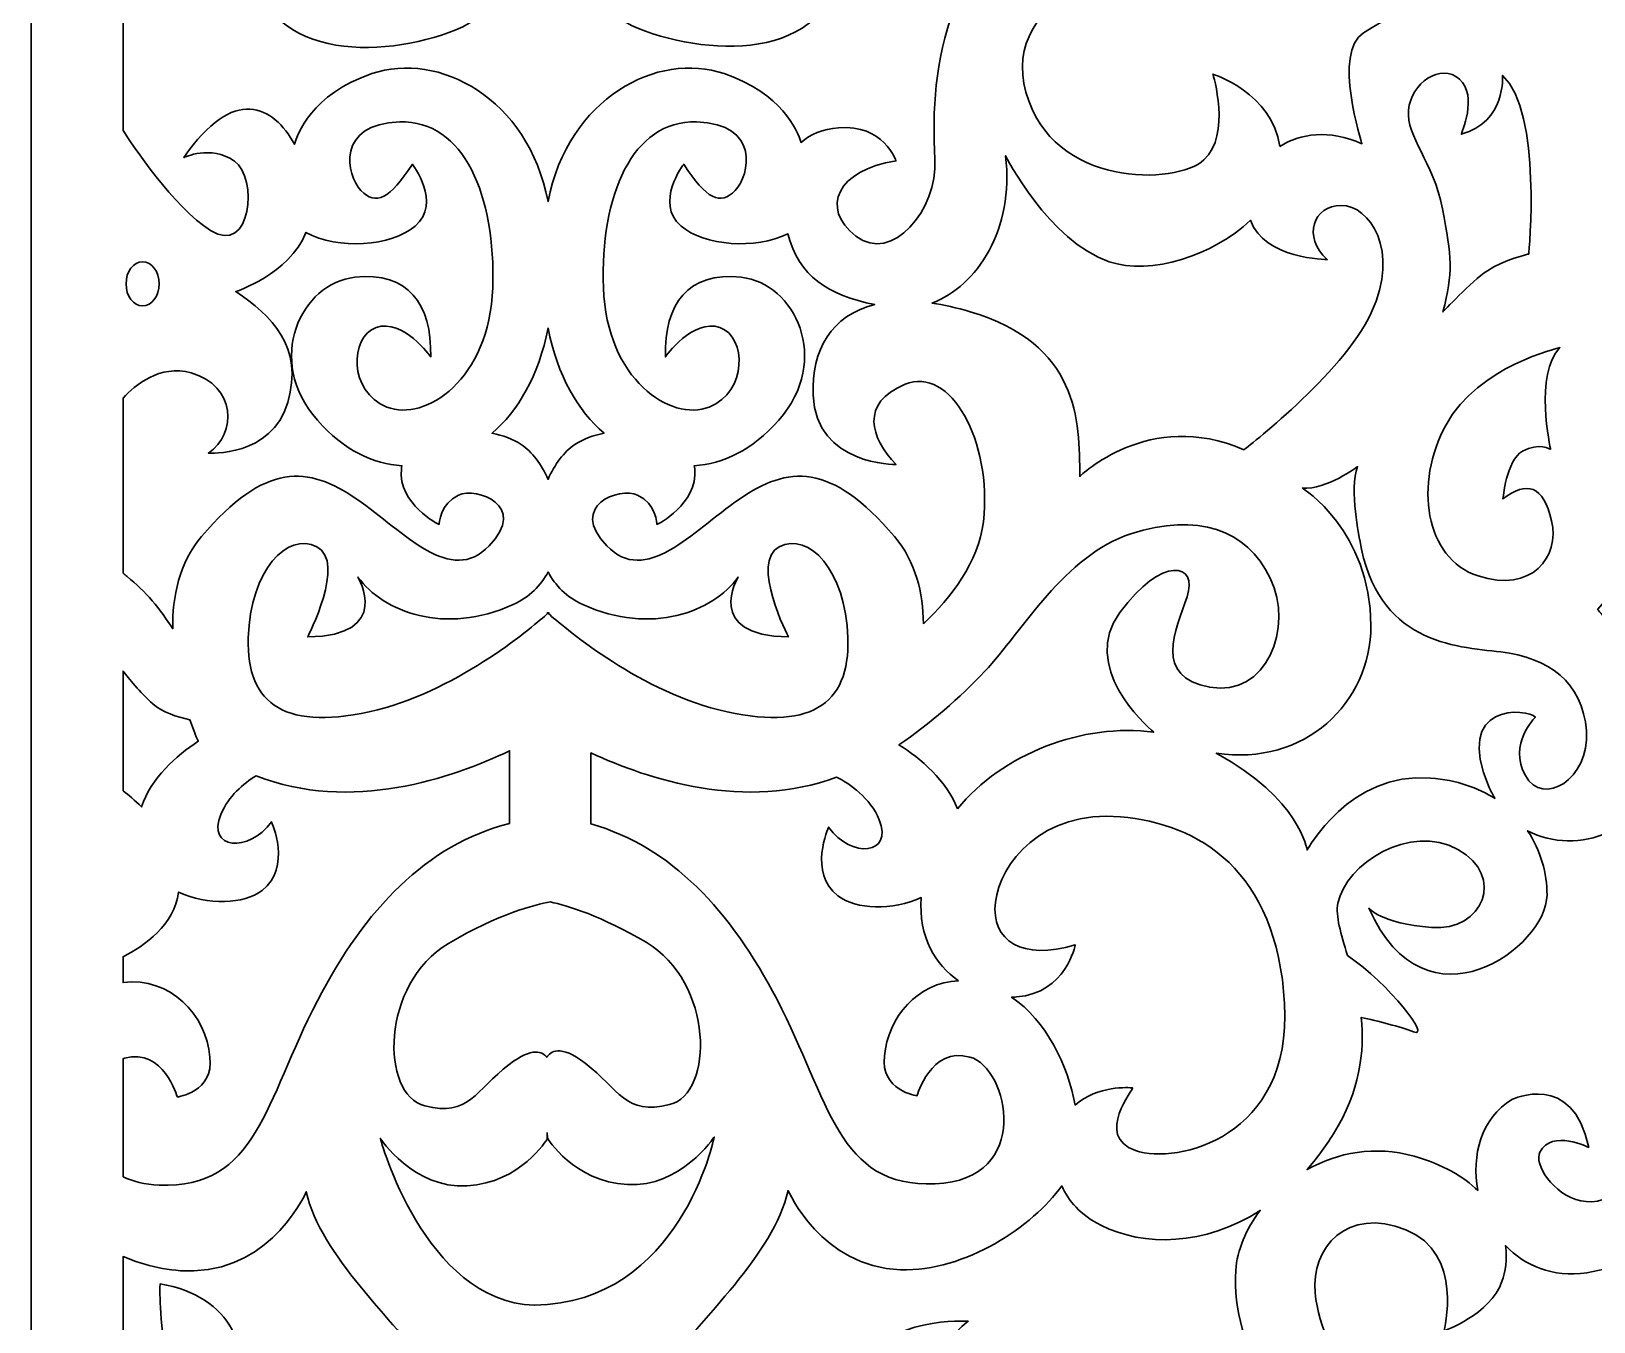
# Model space of a CAD drawing. Header units: centimetres. Extents: x 22.81 to 27, y -9 to -0.08.
# Drawn here: x 22.814 to 24.479, y -2.873 to -1.498 of the extents above; entities that cross this region are included whole.
import ezdxf

# ---------------------------------------------------------------- set-up
doc = ezdxf.new("R2010")
doc.units = ezdxf.units.CM
doc.header["$MEASUREMENT"] = 0
doc.layers.add('layer 1', color=7, linetype='Continuous')

msp = doc.modelspace()

# ---------------------------------------------------------------- linework, layer by layer
at = {"layer": 'layer 1', "color": 250, "lineweight": 30}
for points, knots in [([(26.99977, -9.0002), (26.99977, -9.0002), (22.8137, -9.0002), (22.8137, -9.0002), (22.8137, -9.0002), (22.8137, -9.0002), (22.8137, -0.08237), (22.8137, -0.08237), (22.8137, -0.08237), (22.8137, -0.08237), (26.99977, -0.08237), (26.99977, -0.08237), (26.99977, -0.08237), (26.99977, -0.08237), (26.99977, -9.0002), (26.99977, -9.0002)], [0, 0, 0, 0, 0.2, 0.2, 0.2, 0.2, 0.4, 0.4, 0.4, 0.4, 0.6, 0.6, 0.6, 0.6, 1, 1, 1, 1]), ([(22.91161, -1.60418), (22.91161, -1.60418), (22.91161, -1.40101), (22.91161, -1.40101), (22.91161, -1.40101), (22.9335, -1.40328), (22.99877, -1.40523), (23.02449, -1.35245), (23.02449, -1.35245), (23.05559, -1.28857), (23.02591, -1.22971), (22.95097, -1.21719), (22.95097, -1.21719), (22.95097, -1.21719), (22.94956, -1.24474), (22.95662, -1.29483), (22.95662, -1.29483), (22.96072, -1.32386), (22.93445, -1.33566), (22.91161, -1.34044), (22.91161, -1.34044), (22.91161, -1.34044), (22.91161, -1.188), (22.91161, -1.188), (22.91161, -1.188), (22.93563, -1.19812), (22.96149, -1.20417), (22.98709, -1.20335), (22.98709, -1.20335), (23.07147, -1.20064), (23.10675, -1.11908), (23.10675, -1.11908), (23.10675, -1.11908), (23.12208, -1.18704), (23.20033, -1.25634), (23.23868, -1.308), (23.23868, -1.308), (23.27703, -1.35965), (23.25403, -1.42352), (23.18499, -1.44798), (23.18499, -1.44798), (23.11594, -1.47244), (23.09447, -1.37867), (23.12975, -1.36236), (23.12975, -1.36236), (23.16504, -1.34605), (23.18499, -1.36779), (23.18499, -1.36779), (23.18499, -1.36779), (23.18499, -1.36779), (23.18652, -1.31751), (23.14663, -1.30393), (23.14663, -1.30393), (23.10675, -1.29033), (23.03463, -1.29577), (23.04537, -1.41401), (23.04537, -1.41401), (23.05611, -1.53226), (23.18652, -1.52817), (23.2663, -1.4969), (23.2663, -1.4969), (23.34608, -1.46565), (23.34761, -1.32702), (23.34761, -1.31616), (23.34761, -1.31616), (23.34761, -1.30527), (23.37368, -1.30936), (23.37368, -1.30936), (23.37368, -1.30936), (23.37368, -1.30936), (23.37344, -1.30848), (23.37344, -1.30848), (23.37344, -1.30848), (23.37691, -1.30955), (23.37942, -1.31149), (23.37942, -1.31485), (23.37942, -1.31485), (23.37942, -1.32571), (23.38096, -1.46435), (23.46073, -1.4956), (23.46073, -1.4956), (23.54052, -1.52686), (23.67091, -1.53095), (23.68165, -1.41271), (23.68165, -1.41271), (23.6924, -1.29446), (23.62029, -1.28903), (23.58041, -1.30262), (23.58041, -1.30262), (23.54052, -1.3162), (23.54205, -1.3665), (23.54205, -1.3665), (23.54205, -1.3665), (23.54205, -1.3665), (23.56198, -1.34475), (23.59727, -1.36105), (23.59727, -1.36105), (23.63256, -1.37738), (23.61108, -1.47115), (23.54205, -1.4467), (23.54205, -1.4467), (23.473, -1.42221), (23.45, -1.35833), (23.48835, -1.3067), (23.48835, -1.3067), (23.5267, -1.25505), (23.60495, -1.18574), (23.62029, -1.11779), (23.62029, -1.11779), (23.62029, -1.11779), (23.65558, -1.19933), (23.73995, -1.20205), (23.73995, -1.20205), (23.80946, -1.20429), (23.88106, -1.1558), (23.91185, -1.11281), (23.91185, -1.11281), (23.91879, -1.12875), (23.93181, -1.1437), (23.9535, -1.15468), (23.9535, -1.15468), (24.00359, -1.18003), (24.07713, -1.17655), (24.14058, -1.12658), (24.14058, -1.12658), (24.11551, -1.15044), (24.09936, -1.18087), (24.09722, -1.20975), (24.09722, -1.20975), (24.09408, -1.25204), (24.10994, -1.2947), (24.12298, -1.32181), (24.12298, -1.32181), (24.07797, -1.32104), (24.02959, -1.32695), (23.98082, -1.3416), (23.98082, -1.3416), (23.94307, -1.35293), (23.90827, -1.3683), (23.87905, -1.38638), (23.87905, -1.38638), (23.86115, -1.38603), (23.80181, -1.38177), (23.78563, -1.34207), (23.78563, -1.34207), (23.76649, -1.29516), (23.81212, -1.26387), (23.81212, -1.26387), (23.81212, -1.26387), (23.81212, -1.26387), (23.72089, -1.25866), (23.70619, -1.31209), (23.70619, -1.31209), (23.69203, -1.36348), (23.72685, -1.43172), (23.82506, -1.42994), (23.82506, -1.42994), (23.81197, -1.44422), (23.80226, -1.45929), (23.79673, -1.47477), (23.79673, -1.47477), (23.77677, -1.53051), (23.77371, -1.58215), (23.77677, -1.63515), (23.77677, -1.63515), (23.77985, -1.68815), (23.73075, -1.74658), (23.6924, -1.7167), (23.6924, -1.7167), (23.65404, -1.6868), (23.67245, -1.64602), (23.73535, -1.63652), (23.73535, -1.63652), (23.73535, -1.63652), (23.72155, -1.59709), (23.67398, -1.60118), (23.67398, -1.60118), (23.65698, -1.60263), (23.64374, -1.60791), (23.63411, -1.61689), (23.63411, -1.61689), (23.63009, -1.60378), (23.61321, -1.56439), (23.55211, -1.54355), (23.55211, -1.54355), (23.48141, -1.51947), (23.38578, -1.569), (23.36443, -1.67983), (23.36443, -1.67983), (23.34306, -1.569), (23.24746, -1.51947), (23.17676, -1.54355), (23.17676, -1.54355), (23.11215, -1.56558), (23.09701, -1.60834), (23.09419, -1.61886), (23.09419, -1.61886), (23.0718, -1.57763), (23.02934, -1.55556), (22.97643, -1.63289), (22.97643, -1.63289), (22.97643, -1.63289), (23.00468, -1.61913), (23.03014, -1.63664), (23.03014, -1.63664), (23.05559, -1.6542), (23.04852, -1.73809), (23.00468, -1.71055), (23.00468, -1.71055), (22.96549, -1.68591), (22.92067, -1.61824), (22.91161, -1.60418)], [0, 0, 0, 0, 0.0185185, 0.0185185, 0.0185185, 0.0185185, 0.037037, 0.037037, 0.037037, 0.037037, 0.0555556, 0.0555556, 0.0555556, 0.0555556, 0.0740741, 0.0740741, 0.0740741, 0.0740741, 0.0925926, 0.0925926, 0.0925926, 0.0925926, 0.1111111, 0.1111111, 0.1111111, 0.1111111, 0.1296296, 0.1296296, 0.1296296, 0.1296296, 0.1481481, 0.1481481, 0.1481481, 0.1481481, 0.1666667, 0.1666667, 0.1666667, 0.1666667, 0.1851852, 0.1851852, 0.1851852, 0.1851852, 0.2037037, 0.2037037, 0.2037037, 0.2037037, 0.2222222, 0.2222222, 0.2222222, 0.2222222, 0.2407407, 0.2407407, 0.2407407, 0.2407407, 0.2592593, 0.2592593, 0.2592593, 0.2592593, 0.2777778, 0.2777778, 0.2777778, 0.2777778, 0.2962963, 0.2962963, 0.2962963, 0.2962963, 0.3148148, 0.3148148, 0.3148148, 0.3148148, 0.3333333, 0.3333333, 0.3333333, 0.3333333, 0.3518519, 0.3518519, 0.3518519, 0.3518519, 0.3703704, 0.3703704, 0.3703704, 0.3703704, 0.3888889, 0.3888889, 0.3888889, 0.3888889, 0.4074074, 0.4074074, 0.4074074, 0.4074074, 0.4259259, 0.4259259, 0.4259259, 0.4259259, 0.4444444, 0.4444444, 0.4444444, 0.4444444, 0.462963, 0.462963, 0.462963, 0.462963, 0.4814815, 0.4814815, 0.4814815, 0.4814815, 0.5, 0.5, 0.5, 0.5, 0.5185185, 0.5185185, 0.5185185, 0.5185185, 0.537037, 0.537037, 0.537037, 0.537037, 0.5555556, 0.5555556, 0.5555556, 0.5555556, 0.5740741, 0.5740741, 0.5740741, 0.5740741, 0.5925926, 0.5925926, 0.5925926, 0.5925926, 0.6111111, 0.6111111, 0.6111111, 0.6111111, 0.6296296, 0.6296296, 0.6296296, 0.6296296, 0.6481481, 0.6481481, 0.6481481, 0.6481481, 0.6666667, 0.6666667, 0.6666667, 0.6666667, 0.6851852, 0.6851852, 0.6851852, 0.6851852, 0.7037037, 0.7037037, 0.7037037, 0.7037037, 0.7222222, 0.7222222, 0.7222222, 0.7222222, 0.7407407, 0.7407407, 0.7407407, 0.7407407, 0.7592593, 0.7592593, 0.7592593, 0.7592593, 0.7777778, 0.7777778, 0.7777778, 0.7777778, 0.7962963, 0.7962963, 0.7962963, 0.7962963, 0.8148148, 0.8148148, 0.8148148, 0.8148148, 0.8333333, 0.8333333, 0.8333333, 0.8333333, 0.8518519, 0.8518519, 0.8518519, 0.8518519, 0.8703704, 0.8703704, 0.8703704, 0.8703704, 0.8888889, 0.8888889, 0.8888889, 0.8888889, 0.9074074, 0.9074074, 0.9074074, 0.9074074, 0.9259259, 0.9259259, 0.9259259, 0.9259259, 0.9444444, 0.9444444, 0.9444444, 0.9444444, 0.962963, 0.962963, 0.962963, 0.962963, 1, 1, 1, 1]), ([(24.14434, -1.62107), (24.16591, -1.60714), (24.19634, -1.60286), (24.23177, -1.61819), (24.23177, -1.61819), (24.23177, -1.61819), (24.20004, -1.52095), (24.23342, -1.50008), (24.23342, -1.50008), (24.26679, -1.47922), (24.26875, -1.48094), (24.26875, -1.48094), (24.26875, -1.48094), (24.26875, -1.48094), (24.26858, -1.47241), (24.26956, -1.46052), (24.26956, -1.46052), (24.2292, -1.44434), (24.15231, -1.41737), (24.08339, -1.41519), (24.08339, -1.41519), (23.98444, -1.41207), (23.8454, -1.46112), (23.87369, -1.56339), (23.87369, -1.56339), (23.90196, -1.66568), (24.03391, -1.66253), (24.06336, -1.6354), (24.06336, -1.6354), (24.09282, -1.60827), (24.07287, -1.5441), (24.07287, -1.5441), (24.07287, -1.5441), (24.07287, -1.5441), (24.13625, -1.56431), (24.14434, -1.62107)], [0, 0, 0, 0, 0.1, 0.1, 0.1, 0.1, 0.2, 0.2, 0.2, 0.2, 0.3, 0.3, 0.3, 0.3, 0.4, 0.4, 0.4, 0.4, 0.5, 0.5, 0.5, 0.5, 0.6, 0.6, 0.6, 0.6, 0.7, 0.7, 0.7, 0.7, 0.8, 0.8, 0.8, 0.8, 1, 1, 1, 1]), ([(24.40949, -1.7357), (24.40949, -1.7357), (24.4242, -1.58451), (24.38154, -1.54541), (24.38154, -1.54541), (24.38154, -1.54541), (24.38553, -1.59518), (24.33753, -1.60804), (24.33753, -1.60804), (24.33753, -1.60804), (24.35565, -1.5671), (24.33573, -1.54944), (24.33573, -1.54944), (24.3158, -1.5318), (24.28409, -1.55345), (24.28136, -1.58234), (24.28136, -1.58234), (24.27865, -1.61122), (24.30764, -1.63611), (24.31761, -1.68747), (24.31761, -1.68747), (24.32757, -1.73883), (24.32911, -1.75539), (24.31807, -1.79738), (24.31807, -1.79738), (24.31807, -1.79738), (24.34785, -1.76516), (24.36546, -1.75344), (24.36546, -1.75344), (24.38311, -1.74172), (24.40949, -1.7357), (24.40949, -1.7357)], [0, 0, 0, 0, 0.1111111, 0.1111111, 0.1111111, 0.1111111, 0.2222222, 0.2222222, 0.2222222, 0.2222222, 0.3333333, 0.3333333, 0.3333333, 0.3333333, 0.4444444, 0.4444444, 0.4444444, 0.4444444, 0.5555556, 0.5555556, 0.5555556, 0.5555556, 0.6666667, 0.6666667, 0.6666667, 0.6666667, 0.7777778, 0.7777778, 0.7777778, 0.7777778, 1, 1, 1, 1]), ([(22.91161, -2.07571), (22.91161, -2.07571), (22.91161, -1.88912), (22.91161, -1.88912), (22.91161, -1.88912), (22.92394, -1.87554), (22.95048, -1.85289), (22.98428, -1.86241), (22.98428, -1.86241), (23.03139, -1.87568), (23.03352, -1.92691), (23.0025, -1.94779), (23.0025, -1.94779), (23.0025, -1.94779), (23.06994, -1.95252), (23.08708, -1.89371), (23.08708, -1.89371), (23.10421, -1.8349), (23.06973, -1.80072), (23.03156, -1.77566), (23.03156, -1.77566), (23.03156, -1.77566), (23.08876, -1.75743), (23.10642, -1.71271), (23.10642, -1.71271), (23.14068, -1.73152), (23.1974, -1.72759), (23.22268, -1.70594), (23.22268, -1.70594), (23.25149, -1.68122), (23.2199, -1.64007), (23.2199, -1.64007), (23.2199, -1.64007), (23.19572, -1.67711), (23.18084, -1.68451), (23.16504, -1.66807), (23.16504, -1.66807), (23.14924, -1.6516), (23.13804, -1.59703), (23.20637, -1.59502), (23.20637, -1.59502), (23.27472, -1.59299), (23.30888, -1.67371), (23.30546, -1.77155), (23.30546, -1.77155), (23.30204, -1.86943), (23.23371, -1.91483), (23.19272, -1.89868), (23.19272, -1.89868), (23.15171, -1.88254), (23.15285, -1.82403), (23.18131, -1.81393), (23.18131, -1.81393), (23.20979, -1.80385), (23.2394, -1.84522), (23.2394, -1.84522), (23.2394, -1.84522), (23.24054, -1.78872), (23.21549, -1.75442), (23.15854, -1.76048), (23.15854, -1.76048), (23.1016, -1.76652), (23.06174, -1.84825), (23.11868, -1.91281), (23.11868, -1.91281), (23.14702, -1.94493), (23.17818, -1.95932), (23.20864, -1.9612), (23.20864, -1.9612), (23.20839, -1.96228), (23.20821, -1.96335), (23.2081, -1.96446), (23.2081, -1.96446), (23.20445, -2.00222), (23.24827, -2.02377), (23.24827, -2.02377), (23.24827, -2.02377), (23.24827, -2.02377), (23.24949, -2.00113), (23.26896, -1.99251), (23.26896, -1.99251), (23.28846, -1.98387), (23.34324, -2.00329), (23.30184, -2.04643), (23.30184, -2.04643), (23.26046, -2.08956), (23.21191, -2.03229), (23.16055, -1.99675), (23.16055, -1.99675), (23.1092, -1.96122), (23.06265, -1.95694), (22.99523, -2.03656), (22.99523, -2.03656), (22.97135, -2.06478), (22.96399, -2.10048), (22.9644, -2.13482), (22.9644, -2.13482), (22.95152, -2.11445), (22.93548, -2.09462), (22.91587, -2.0793), (22.91587, -2.0793), (22.91438, -2.07814), (22.91297, -2.07694), (22.91161, -2.07571)], [0, 0, 0, 0, 0.037037, 0.037037, 0.037037, 0.037037, 0.0740741, 0.0740741, 0.0740741, 0.0740741, 0.1111111, 0.1111111, 0.1111111, 0.1111111, 0.1481481, 0.1481481, 0.1481481, 0.1481481, 0.1851852, 0.1851852, 0.1851852, 0.1851852, 0.2222222, 0.2222222, 0.2222222, 0.2222222, 0.2592593, 0.2592593, 0.2592593, 0.2592593, 0.2962963, 0.2962963, 0.2962963, 0.2962963, 0.3333333, 0.3333333, 0.3333333, 0.3333333, 0.3703704, 0.3703704, 0.3703704, 0.3703704, 0.4074074, 0.4074074, 0.4074074, 0.4074074, 0.4444444, 0.4444444, 0.4444444, 0.4444444, 0.4814815, 0.4814815, 0.4814815, 0.4814815, 0.5185185, 0.5185185, 0.5185185, 0.5185185, 0.5555556, 0.5555556, 0.5555556, 0.5555556, 0.5925926, 0.5925926, 0.5925926, 0.5925926, 0.6296296, 0.6296296, 0.6296296, 0.6296296, 0.6666667, 0.6666667, 0.6666667, 0.6666667, 0.7037037, 0.7037037, 0.7037037, 0.7037037, 0.7407407, 0.7407407, 0.7407407, 0.7407407, 0.7777778, 0.7777778, 0.7777778, 0.7777778, 0.8148148, 0.8148148, 0.8148148, 0.8148148, 0.8518519, 0.8518519, 0.8518519, 0.8518519, 0.8888889, 0.8888889, 0.8888889, 0.8888889, 0.9259259, 0.9259259, 0.9259259, 0.9259259, 1, 1, 1, 1]), ([(23.76446, -2.1295), (23.79354, -2.102), (23.82353, -2.06391), (23.8283, -2.02093), (23.8283, -2.02093), (23.83793, -1.93421), (23.79299, -1.8546), (23.74486, -1.87449), (23.74486, -1.87449), (23.6967, -1.8944), (23.70793, -1.93136), (23.73522, -1.95981), (23.73522, -1.95981), (23.73522, -1.95981), (23.65016, -1.96122), (23.64695, -1.88588), (23.64695, -1.88588), (23.6449, -1.83778), (23.66657, -1.80105), (23.71255, -1.78962), (23.71255, -1.78962), (23.66283, -1.77895), (23.63139, -1.75976), (23.61994, -1.71404), (23.61994, -1.71404), (23.58548, -1.73133), (23.53085, -1.72708), (23.5062, -1.70594), (23.5062, -1.70594), (23.47737, -1.68122), (23.50899, -1.64007), (23.50899, -1.64007), (23.50899, -1.64007), (23.53314, -1.67711), (23.54801, -1.68451), (23.56382, -1.66807), (23.56382, -1.66807), (23.57961, -1.6516), (23.59082, -1.59703), (23.52248, -1.59502), (23.52248, -1.59502), (23.45416, -1.59299), (23.41998, -1.67371), (23.4234, -1.77155), (23.4234, -1.77155), (23.42683, -1.86943), (23.49515, -1.91483), (23.53616, -1.89868), (23.53616, -1.89868), (23.57715, -1.88254), (23.57601, -1.82403), (23.54755, -1.81393), (23.54755, -1.81393), (23.51906, -1.80385), (23.48945, -1.84522), (23.48945, -1.84522), (23.48945, -1.84522), (23.48833, -1.78872), (23.51338, -1.75442), (23.57032, -1.76048), (23.57032, -1.76048), (23.62726, -1.76652), (23.66713, -1.84825), (23.61018, -1.91281), (23.61018, -1.91281), (23.58184, -1.94493), (23.55069, -1.95932), (23.52024, -1.9612), (23.52024, -1.9612), (23.52046, -1.96228), (23.52065, -1.96335), (23.52076, -1.96446), (23.52076, -1.96446), (23.52439, -2.00222), (23.48058, -2.02377), (23.48058, -2.02377), (23.48058, -2.02377), (23.48058, -2.02377), (23.47938, -2.00113), (23.45989, -1.99251), (23.45989, -1.99251), (23.44042, -1.98387), (23.38564, -2.00329), (23.42701, -2.04643), (23.42701, -2.04643), (23.46841, -2.08956), (23.51695, -2.03229), (23.56831, -1.99675), (23.56831, -1.99675), (23.61966, -1.96122), (23.66621, -1.95694), (23.73361, -2.03656), (23.73361, -2.03656), (23.75628, -2.06334), (23.76408, -2.09683), (23.76446, -2.1295)], [0, 0, 0, 0, 0.04, 0.04, 0.04, 0.04, 0.08, 0.08, 0.08, 0.08, 0.12, 0.12, 0.12, 0.12, 0.16, 0.16, 0.16, 0.16, 0.2, 0.2, 0.2, 0.2, 0.24, 0.24, 0.24, 0.24, 0.28, 0.28, 0.28, 0.28, 0.32, 0.32, 0.32, 0.32, 0.36, 0.36, 0.36, 0.36, 0.4, 0.4, 0.4, 0.4, 0.44, 0.44, 0.44, 0.44, 0.48, 0.48, 0.48, 0.48, 0.52, 0.52, 0.52, 0.52, 0.56, 0.56, 0.56, 0.56, 0.6, 0.6, 0.6, 0.6, 0.64, 0.64, 0.64, 0.64, 0.68, 0.68, 0.68, 0.68, 0.72, 0.72, 0.72, 0.72, 0.76, 0.76, 0.76, 0.76, 0.8, 0.8, 0.8, 0.8, 0.84, 0.84, 0.84, 0.84, 0.88, 0.88, 0.88, 0.88, 0.92, 0.92, 0.92, 0.92, 1, 1, 1, 1]), ([(23.77343, -1.78803), (23.78609, -1.78984), (23.7997, -1.79283), (23.81429, -1.79715), (23.81429, -1.79715), (23.92984, -1.83126), (23.93102, -1.91289), (23.93102, -1.97259), (23.93102, -1.97259), (23.93102, -1.97259), (24.00484, -1.90008), (24.10595, -1.94415), (24.10595, -1.94415), (24.10595, -1.94415), (24.21064, -1.86458), (24.24174, -1.7982), (24.24174, -1.7982), (24.27284, -1.73184), (24.23972, -1.68384), (24.20971, -1.68384), (24.20971, -1.68384), (24.17973, -1.68384), (24.16826, -1.71746), (24.19471, -1.74166), (24.19471, -1.74166), (24.19471, -1.74166), (24.12744, -1.74098), (24.11297, -1.69978), (24.11297, -1.69978), (24.07353, -1.73739), (24.0065, -1.75875), (23.96243, -1.74388), (23.96243, -1.74388), (23.89799, -1.72212), (23.85195, -1.63108), (23.85195, -1.63108), (23.85195, -1.63108), (23.86141, -1.70964), (23.82165, -1.76962), (23.77343, -1.78803)], [0, 0, 0, 0, 0.0909091, 0.0909091, 0.0909091, 0.0909091, 0.1818182, 0.1818182, 0.1818182, 0.1818182, 0.2727273, 0.2727273, 0.2727273, 0.2727273, 0.3636364, 0.3636364, 0.3636364, 0.3636364, 0.4545455, 0.4545455, 0.4545455, 0.4545455, 0.5454545, 0.5454545, 0.5454545, 0.5454545, 0.6363636, 0.6363636, 0.6363636, 0.6363636, 0.7272727, 0.7272727, 0.7272727, 0.7272727, 0.8181818, 0.8181818, 0.8181818, 0.8181818, 1, 1, 1, 1]), ([(22.93237, -1.79091), (22.92263, -1.79091), (22.91469, -1.78036), (22.91469, -1.76743), (22.91469, -1.76743), (22.91469, -1.75449), (22.92263, -1.74396), (22.93237, -1.74396), (22.93237, -1.74396), (22.94209, -1.74396), (22.95003, -1.75449), (22.95003, -1.76743), (22.95003, -1.76743), (22.95003, -1.78036), (22.94209, -1.79091), (22.93237, -1.79091)], [0, 0, 0, 0, 0.2, 0.2, 0.2, 0.2, 0.4, 0.4, 0.4, 0.4, 0.6, 0.6, 0.6, 0.6, 1, 1, 1, 1]), ([(23.36443, -1.81447), (23.37444, -1.86549), (23.39637, -1.9029), (23.42407, -1.92652), (23.42407, -1.92652), (23.41269, -1.92871), (23.40195, -1.93265), (23.39293, -1.93858), (23.39293, -1.93858), (23.38143, -1.94615), (23.37146, -1.9596), (23.36443, -1.97585), (23.36443, -1.97585), (23.35741, -1.9596), (23.34741, -1.94615), (23.33594, -1.93858), (23.33594, -1.93858), (23.32692, -1.93265), (23.31619, -1.92871), (23.30479, -1.92652), (23.30479, -1.92652), (23.3325, -1.9029), (23.35441, -1.86549), (23.36443, -1.81447)], [0, 0, 0, 0, 0.1428571, 0.1428571, 0.1428571, 0.1428571, 0.2857143, 0.2857143, 0.2857143, 0.2857143, 0.4285714, 0.4285714, 0.4285714, 0.4285714, 0.5714286, 0.5714286, 0.5714286, 0.5714286, 0.7142857, 0.7142857, 0.7142857, 0.7142857, 1, 1, 1, 1]), ([(24.35536, -2.73332), (24.34017, -2.71848), (24.31825, -2.70546), (24.28742, -2.69675), (24.28742, -2.69675), (24.24557, -2.68492), (24.20564, -2.69271), (24.17324, -2.71096), (24.17324, -2.71096), (24.18309, -2.69973), (24.1925, -2.68709), (24.2013, -2.67298), (24.2013, -2.67298), (24.22977, -2.62733), (24.23467, -2.58535), (24.23096, -2.54876), (24.23096, -2.54876), (24.24818, -2.55269), (24.27308, -2.55879), (24.28652, -2.56407), (24.28652, -2.56407), (24.30669, -2.57203), (24.26078, -2.5132), (24.21632, -2.48279), (24.21632, -2.48279), (24.20938, -2.45969), (24.20338, -2.44082), (24.20615, -2.42711), (24.20615, -2.42711), (24.21469, -2.38505), (24.28286, -2.34192), (24.334, -2.36996), (24.334, -2.36996), (24.38511, -2.398), (24.36078, -2.45731), (24.30599, -2.45299), (24.30599, -2.45299), (24.2512, -2.44867), (24.23905, -2.4325), (24.23905, -2.4325), (24.23905, -2.4325), (24.2999, -2.56946), (24.42895, -2.47349), (24.42895, -2.41848), (24.42895, -2.41848), (24.42895, -2.3954), (24.42237, -2.37096), (24.40832, -2.34991), (24.40832, -2.34991), (24.46115, -2.37861), (24.5364, -2.34805), (24.55156, -2.28614), (24.55156, -2.28614), (24.5715, -2.2046), (24.48279, -2.11444), (24.48279, -2.11444), (24.48279, -2.11444), (24.52874, -2.06851), (24.50635, -1.99127), (24.50635, -1.99127), (24.50635, -1.99127), (24.53816, -2.01215), (24.5782, -2.01737), (24.59588, -1.96624), (24.59588, -1.96624), (24.61356, -1.91509), (24.56997, -1.89422), (24.56997, -1.89422), (24.56997, -1.89422), (24.5782, -1.92032), (24.55937, -1.94954), (24.53109, -1.94537), (24.53109, -1.94537), (24.50281, -1.9412), (24.47808, -1.89318), (24.49575, -1.85351), (24.49575, -1.85351), (24.51342, -1.81388), (24.58058, -1.817), (24.65833, -1.87752), (24.65833, -1.87752), (24.73609, -1.93805), (24.76235, -2.05363), (24.75271, -2.12754), (24.75271, -2.12754), (24.74877, -2.15789), (24.73943, -2.18463), (24.72976, -2.20563), (24.72976, -2.20563), (24.70791, -2.18377), (24.68045, -2.17321), (24.64999, -2.17321), (24.64999, -2.17321), (24.59109, -2.17321), (24.55516, -2.23286), (24.55516, -2.23286), (24.55516, -2.23286), (24.6165, -2.22132), (24.65553, -2.24275), (24.68156, -2.29213), (24.68156, -2.29213), (24.70758, -2.34152), (24.6797, -2.38929), (24.63323, -2.43375), (24.63323, -2.43375), (24.58676, -2.47821), (24.56446, -2.63298), (24.56446, -2.63298), (24.56446, -2.63298), (24.50311, -2.82564), (24.40832, -2.71695), (24.42133, -2.69226), (24.42133, -2.69226), (24.43435, -2.66757), (24.47336, -2.68732), (24.47336, -2.68732), (24.47336, -2.68732), (24.45665, -2.605), (24.39158, -2.63627), (24.39158, -2.63627), (24.39158, -2.63627), (24.35894, -2.65602), (24.34815, -2.6957), (24.35536, -2.73332)], [0, 0, 0, 0, 0.03125, 0.03125, 0.03125, 0.03125, 0.0625, 0.0625, 0.0625, 0.0625, 0.09375, 0.09375, 0.09375, 0.09375, 0.125, 0.125, 0.125, 0.125, 0.15625, 0.15625, 0.15625, 0.15625, 0.1875, 0.1875, 0.1875, 0.1875, 0.21875, 0.21875, 0.21875, 0.21875, 0.25, 0.25, 0.25, 0.25, 0.28125, 0.28125, 0.28125, 0.28125, 0.3125, 0.3125, 0.3125, 0.3125, 0.34375, 0.34375, 0.34375, 0.34375, 0.375, 0.375, 0.375, 0.375, 0.40625, 0.40625, 0.40625, 0.40625, 0.4375, 0.4375, 0.4375, 0.4375, 0.46875, 0.46875, 0.46875, 0.46875, 0.5, 0.5, 0.5, 0.5, 0.53125, 0.53125, 0.53125, 0.53125, 0.5625, 0.5625, 0.5625, 0.5625, 0.59375, 0.59375, 0.59375, 0.59375, 0.625, 0.625, 0.625, 0.625, 0.65625, 0.65625, 0.65625, 0.65625, 0.6875, 0.6875, 0.6875, 0.6875, 0.71875, 0.71875, 0.71875, 0.71875, 0.75, 0.75, 0.75, 0.75, 0.78125, 0.78125, 0.78125, 0.78125, 0.8125, 0.8125, 0.8125, 0.8125, 0.84375, 0.84375, 0.84375, 0.84375, 0.875, 0.875, 0.875, 0.875, 0.90625, 0.90625, 0.90625, 0.90625, 0.9375, 0.9375, 0.9375, 0.9375, 1, 1, 1, 1]), ([(24.4327, -1.94383), (24.4327, -1.94383), (24.41508, -1.86278), (24.44263, -1.83544), (24.44263, -1.83544), (24.44263, -1.83544), (24.35555, -1.85498), (24.3214, -1.91747), (24.3214, -1.91747), (24.28722, -1.97996), (24.29824, -2.06002), (24.35555, -2.07859), (24.35555, -2.07859), (24.41287, -2.09712), (24.44263, -2.05807), (24.43382, -2.01999), (24.43382, -2.01999), (24.42499, -1.9819), (24.40736, -1.97704), (24.382, -1.99656), (24.382, -1.99656), (24.382, -1.99656), (24.38532, -1.95556), (24.40294, -1.94578), (24.40294, -1.94578), (24.42058, -1.93603), (24.4327, -1.94383), (24.4327, -1.94383)], [0, 0, 0, 0, 0.125, 0.125, 0.125, 0.125, 0.25, 0.25, 0.25, 0.25, 0.375, 0.375, 0.375, 0.375, 0.5, 0.5, 0.5, 0.5, 0.625, 0.625, 0.625, 0.625, 0.75, 0.75, 0.75, 0.75, 1, 1, 1, 1]), ([(24.37356, -2.31579), (24.37136, -2.31204), (24.3693, -2.30804), (24.36745, -2.3038), (24.36745, -2.3038), (24.32757, -2.21275), (24.40886, -2.21955), (24.41654, -2.22905), (24.41654, -2.22905), (24.41654, -2.22905), (24.38728, -2.25756), (24.40586, -2.2913), (24.40586, -2.2913), (24.42445, -2.32506), (24.47464, -2.29543), (24.47093, -2.24356), (24.47093, -2.24356), (24.46721, -2.19169), (24.43004, -2.16534), (24.37985, -2.15958), (24.37985, -2.15958), (24.32967, -2.15382), (24.24778, -2.15023), (24.22937, -2.04015), (24.22937, -2.04015), (24.22937, -2.04015), (24.2177, -1.98607), (24.22713, -1.96207), (24.22713, -1.96207), (24.22713, -1.96207), (24.19416, -1.98711), (24.16823, -1.98502), (24.16823, -1.98502), (24.16823, -1.98502), (24.24127, -2.03059), (24.24127, -2.13149), (24.24127, -2.13149), (24.24127, -2.21413), (24.17089, -2.28122), (24.07646, -2.2675), (24.07646, -2.2675), (24.16598, -2.31585), (24.17335, -2.37065), (24.17335, -2.37065), (24.17335, -2.37065), (24.17335, -2.37065), (24.21829, -2.28678), (24.30496, -2.2939), (24.30496, -2.2939), (24.33278, -2.29617), (24.35551, -2.30416), (24.37356, -2.31579)], [0, 0, 0, 0, 0.0714286, 0.0714286, 0.0714286, 0.0714286, 0.1428571, 0.1428571, 0.1428571, 0.1428571, 0.2142857, 0.2142857, 0.2142857, 0.2142857, 0.2857143, 0.2857143, 0.2857143, 0.2857143, 0.3571429, 0.3571429, 0.3571429, 0.3571429, 0.4285714, 0.4285714, 0.4285714, 0.4285714, 0.5, 0.5, 0.5, 0.5, 0.5714286, 0.5714286, 0.5714286, 0.5714286, 0.6428571, 0.6428571, 0.6428571, 0.6428571, 0.7142857, 0.7142857, 0.7142857, 0.7142857, 0.7857143, 0.7857143, 0.7857143, 0.7857143, 0.8571429, 0.8571429, 0.8571429, 0.8571429, 1, 1, 1, 1]), ([(23.80066, -2.32668), (23.84863, -2.26794), (23.93444, -2.2349), (24.00984, -2.24501), (24.00984, -2.24501), (24.00022, -2.23679), (23.93157, -2.175), (23.97382, -2.11761), (23.97382, -2.11761), (24.01918, -2.05602), (24.05747, -2.06494), (24.04539, -2.10067), (24.04539, -2.10067), (24.03328, -2.13638), (24.00909, -2.18638), (24.06958, -2.19708), (24.06958, -2.19708), (24.13006, -2.2078), (24.15928, -2.1337), (24.13407, -2.08101), (24.13407, -2.08101), (24.10888, -2.02833), (24.0562, -2.01098), (23.9856, -2.03371), (23.9856, -2.03371), (23.91498, -2.05646), (23.87003, -2.1375), (23.82991, -2.18014), (23.82991, -2.18014), (23.80333, -2.20841), (23.77112, -2.23603), (23.73838, -2.25849), (23.73838, -2.25849), (23.76136, -2.27294), (23.78926, -2.29643), (23.80066, -2.32668)], [0, 0, 0, 0, 0.1, 0.1, 0.1, 0.1, 0.2, 0.2, 0.2, 0.2, 0.3, 0.3, 0.3, 0.3, 0.4, 0.4, 0.4, 0.4, 0.5, 0.5, 0.5, 0.5, 0.6, 0.6, 0.6, 0.6, 0.7, 0.7, 0.7, 0.7, 0.8, 0.8, 0.8, 0.8, 1, 1, 1, 1]), ([(23.36443, -2.07435), (23.37206, -2.08877), (23.38406, -2.10102), (23.40146, -2.10897), (23.40146, -2.10897), (23.4745, -2.14241), (23.54023, -2.11653), (23.56701, -2.07985), (23.56701, -2.07985), (23.56701, -2.07985), (23.52927, -2.14241), (23.62058, -2.14348), (23.62058, -2.14348), (23.62058, -2.14348), (23.57919, -2.06369), (23.61085, -2.04752), (23.61085, -2.04752), (23.6425, -2.03133), (23.68145, -2.07231), (23.6839, -2.14456), (23.6839, -2.14456), (23.68633, -2.21682), (23.6425, -2.24485), (23.54632, -2.22112), (23.54632, -2.22112), (23.45757, -2.19923), (23.37711, -2.12958), (23.36522, -2.11897), (23.36522, -2.11897), (23.36522, -2.11897), (23.36515, -2.11761), (23.36515, -2.11761), (23.36515, -2.11761), (23.36515, -2.11761), (23.36488, -2.11784), (23.36443, -2.11826), (23.36443, -2.11826), (23.36395, -2.11784), (23.36372, -2.11761), (23.36372, -2.11761), (23.36372, -2.11761), (23.36372, -2.11761), (23.36364, -2.11897), (23.36364, -2.11897), (23.36364, -2.11897), (23.35178, -2.12955), (23.27133, -2.19922), (23.18255, -2.22112), (23.18255, -2.22112), (23.08636, -2.24485), (23.04254, -2.21682), (23.04497, -2.14456), (23.04497, -2.14456), (23.0474, -2.07231), (23.08636, -2.03133), (23.11802, -2.04752), (23.11802, -2.04752), (23.14967, -2.06369), (23.10827, -2.14348), (23.10827, -2.14348), (23.10827, -2.14348), (23.19958, -2.14241), (23.16184, -2.07985), (23.16184, -2.07985), (23.16184, -2.07985), (23.18863, -2.11653), (23.25437, -2.14241), (23.3274, -2.10897), (23.3274, -2.10897), (23.3448, -2.10102), (23.3568, -2.08877), (23.36443, -2.07435)], [0, 0, 0, 0, 0.0526316, 0.0526316, 0.0526316, 0.0526316, 0.1052632, 0.1052632, 0.1052632, 0.1052632, 0.1578947, 0.1578947, 0.1578947, 0.1578947, 0.2105263, 0.2105263, 0.2105263, 0.2105263, 0.2631579, 0.2631579, 0.2631579, 0.2631579, 0.3157895, 0.3157895, 0.3157895, 0.3157895, 0.3684211, 0.3684211, 0.3684211, 0.3684211, 0.4210526, 0.4210526, 0.4210526, 0.4210526, 0.4736842, 0.4736842, 0.4736842, 0.4736842, 0.5263158, 0.5263158, 0.5263158, 0.5263158, 0.5789474, 0.5789474, 0.5789474, 0.5789474, 0.6315789, 0.6315789, 0.6315789, 0.6315789, 0.6842105, 0.6842105, 0.6842105, 0.6842105, 0.7368421, 0.7368421, 0.7368421, 0.7368421, 0.7894737, 0.7894737, 0.7894737, 0.7894737, 0.8421053, 0.8421053, 0.8421053, 0.8421053, 0.8947368, 0.8947368, 0.8947368, 0.8947368, 1, 1, 1, 1]), ([(22.91161, -2.3074), (22.91161, -2.3074), (22.91161, -2.1799), (22.91161, -2.1799), (22.91161, -2.1799), (22.91735, -2.18751), (22.92935, -2.20256), (22.94335, -2.21497), (22.94335, -2.21497), (22.95308, -2.22359), (22.96907, -2.2288), (22.98274, -2.23185), (22.98274, -2.23185), (22.98702, -2.2443), (22.99062, -2.2526), (22.99159, -2.25475), (22.99159, -2.25475), (22.96833, -2.26992), (22.94114, -2.29395), (22.93115, -2.32458), (22.93115, -2.32458), (22.92419, -2.3176), (22.91737, -2.31184), (22.91161, -2.3074)], [0, 0, 0, 0, 0.1428571, 0.1428571, 0.1428571, 0.1428571, 0.2857143, 0.2857143, 0.2857143, 0.2857143, 0.4285714, 0.4285714, 0.4285714, 0.4285714, 0.5714286, 0.5714286, 0.5714286, 0.5714286, 0.7142857, 0.7142857, 0.7142857, 0.7142857, 1, 1, 1, 1]), ([(22.91161, -2.71847), (22.91161, -2.71847), (22.91161, -2.59281), (22.91161, -2.59281), (22.91161, -2.59281), (22.91213, -2.59263), (22.91265, -2.59247), (22.91318, -2.59232), (22.91318, -2.59232), (22.95489, -2.58096), (22.96935, -2.63354), (22.96935, -2.63354), (22.96935, -2.63354), (22.96935, -2.63354), (23.00867, -2.62838), (23.00411, -2.59106), (23.00411, -2.59106), (23.00034, -2.54604), (22.96159, -2.50517), (22.91161, -2.51169), (22.91161, -2.51169), (22.91161, -2.51169), (22.91161, -2.48415), (22.91161, -2.48415), (22.91161, -2.48415), (22.93393, -2.47276), (22.96634, -2.45041), (22.97065, -2.41524), (22.97065, -2.41524), (23.00145, -2.42986), (23.04057, -2.42826), (23.0598, -2.41357), (23.0598, -2.41357), (23.09176, -2.38917), (23.06972, -2.34035), (23.06972, -2.34035), (23.06972, -2.34035), (23.04546, -2.37452), (23.00028, -2.36964), (23.01572, -2.33255), (23.01572, -2.33255), (23.02385, -2.31299), (23.03995, -2.29964), (23.05336, -2.29144), (23.05336, -2.29144), (23.15384, -2.33139), (23.26283, -2.29377), (23.3235, -2.26481), (23.3235, -2.26481), (23.3235, -2.26481), (23.3235, -2.34216), (23.3235, -2.34216), (23.3235, -2.34216), (23.23449, -2.365), (23.16934, -2.43359), (23.1186, -2.5312), (23.1186, -2.5312), (23.06242, -2.63923), (23.0544, -2.73164), (22.95009, -2.72738), (22.95009, -2.72738), (22.93446, -2.72674), (22.92178, -2.72352), (22.91161, -2.71847)], [0, 0, 0, 0, 0.0588235, 0.0588235, 0.0588235, 0.0588235, 0.1176471, 0.1176471, 0.1176471, 0.1176471, 0.1764706, 0.1764706, 0.1764706, 0.1764706, 0.2352941, 0.2352941, 0.2352941, 0.2352941, 0.2941176, 0.2941176, 0.2941176, 0.2941176, 0.3529412, 0.3529412, 0.3529412, 0.3529412, 0.4117647, 0.4117647, 0.4117647, 0.4117647, 0.4705882, 0.4705882, 0.4705882, 0.4705882, 0.5294118, 0.5294118, 0.5294118, 0.5294118, 0.5882353, 0.5882353, 0.5882353, 0.5882353, 0.6470588, 0.6470588, 0.6470588, 0.6470588, 0.7058824, 0.7058824, 0.7058824, 0.7058824, 0.7647059, 0.7647059, 0.7647059, 0.7647059, 0.8235294, 0.8235294, 0.8235294, 0.8235294, 0.8823529, 0.8823529, 0.8823529, 0.8823529, 1, 1, 1, 1]), ([(23.80182, -2.50972), (23.77727, -2.49278), (23.75902, -2.46348), (23.76209, -2.42115), (23.76209, -2.42115), (23.73135, -2.43559), (23.69243, -2.43396), (23.67328, -2.41934), (23.67328, -2.41934), (23.64132, -2.39492), (23.66336, -2.3461), (23.66336, -2.3461), (23.66336, -2.3461), (23.68761, -2.38027), (23.7328, -2.37541), (23.71737, -2.33829), (23.71737, -2.33829), (23.70758, -2.31475), (23.68627, -2.30024), (23.67198, -2.29278), (23.67198, -2.29278), (23.57506, -2.32952), (23.47083, -2.2953), (23.41009, -2.26705), (23.41009, -2.26705), (23.41009, -2.26705), (23.41009, -2.34266), (23.41009, -2.34266), (23.41009, -2.34266), (23.49576, -2.36711), (23.55895, -2.43469), (23.60844, -2.52987), (23.60844, -2.52987), (23.6646, -2.63793), (23.67263, -2.73035), (23.77695, -2.72607), (23.77695, -2.72607), (23.88126, -2.7218), (23.85559, -2.6024), (23.81387, -2.59101), (23.81387, -2.59101), (23.77214, -2.57965), (23.75769, -2.63226), (23.75769, -2.63226), (23.75769, -2.63226), (23.75769, -2.63226), (23.71837, -2.62707), (23.72293, -2.58974), (23.72293, -2.58974), (23.72634, -2.54892), (23.75857, -2.51148), (23.80182, -2.50972)], [0, 0, 0, 0, 0.0714286, 0.0714286, 0.0714286, 0.0714286, 0.1428571, 0.1428571, 0.1428571, 0.1428571, 0.2142857, 0.2142857, 0.2142857, 0.2142857, 0.2857143, 0.2857143, 0.2857143, 0.2857143, 0.3571429, 0.3571429, 0.3571429, 0.3571429, 0.4285714, 0.4285714, 0.4285714, 0.4285714, 0.5, 0.5, 0.5, 0.5, 0.5714286, 0.5714286, 0.5714286, 0.5714286, 0.6428571, 0.6428571, 0.6428571, 0.6428571, 0.7142857, 0.7142857, 0.7142857, 0.7142857, 0.7857143, 0.7857143, 0.7857143, 0.7857143, 0.8571429, 0.8571429, 0.8571429, 0.8571429, 1, 1, 1, 1]), ([(23.92611, -2.64227), (23.92614, -2.64226), (23.92617, -2.64223), (23.9262, -2.64219), (23.9262, -2.64219), (23.95027, -2.62087), (23.98399, -2.62373), (23.98719, -2.62373), (23.98719, -2.62373), (23.99039, -2.62373), (23.94547, -2.6749), (23.99039, -2.69053), (23.99039, -2.69053), (24.03533, -2.70616), (24.1573, -2.67632), (24.14927, -2.53415), (24.14927, -2.53415), (24.14127, -2.39198), (24.0578, -2.34222), (23.97435, -2.33512), (23.97435, -2.33512), (23.89089, -2.32799), (23.84596, -2.38488), (23.84115, -2.4261), (23.84115, -2.4261), (23.83634, -2.46732), (23.87003, -2.48865), (23.9262, -2.4716), (23.9262, -2.4716), (23.9262, -2.4716), (23.91657, -2.52277), (23.86363, -2.52704), (23.86363, -2.52704), (23.86191, -2.52718), (23.86017, -2.52725), (23.8584, -2.52727), (23.8584, -2.52727), (23.89562, -2.55248), (23.91832, -2.60002), (23.92611, -2.64227)], [0, 0, 0, 0, 0.0909091, 0.0909091, 0.0909091, 0.0909091, 0.1818182, 0.1818182, 0.1818182, 0.1818182, 0.2727273, 0.2727273, 0.2727273, 0.2727273, 0.3636364, 0.3636364, 0.3636364, 0.3636364, 0.4545455, 0.4545455, 0.4545455, 0.4545455, 0.5454545, 0.5454545, 0.5454545, 0.5454545, 0.6363636, 0.6363636, 0.6363636, 0.6363636, 0.7272727, 0.7272727, 0.7272727, 0.7272727, 0.8181818, 0.8181818, 0.8181818, 0.8181818, 1, 1, 1, 1]), ([(23.36679, -2.42575), (23.3505, -2.42866), (23.31189, -2.43836), (23.25823, -2.47005), (23.25823, -2.47005), (23.186, -2.51272), (23.18557, -2.63116), (23.23307, -2.64301), (23.23307, -2.64301), (23.28054, -2.65487), (23.28664, -2.62686), (23.32315, -2.59881), (23.32315, -2.59881), (23.34796, -2.57976), (23.35871, -2.58559), (23.36306, -2.59129), (23.36306, -2.59129), (23.36674, -2.58534), (23.37717, -2.57699), (23.40389, -2.59751), (23.40389, -2.59751), (23.44042, -2.62555), (23.4465, -2.65358), (23.49398, -2.64172), (23.49398, -2.64172), (23.54146, -2.62986), (23.54104, -2.5114), (23.46881, -2.46875), (23.46881, -2.46875), (23.42134, -2.44073), (23.38565, -2.42991), (23.36679, -2.42575)], [0, 0, 0, 0, 0.1111111, 0.1111111, 0.1111111, 0.1111111, 0.2222222, 0.2222222, 0.2222222, 0.2222222, 0.3333333, 0.3333333, 0.3333333, 0.3333333, 0.4444444, 0.4444444, 0.4444444, 0.4444444, 0.5555556, 0.5555556, 0.5555556, 0.5555556, 0.6666667, 0.6666667, 0.6666667, 0.6666667, 0.7777778, 0.7777778, 0.7777778, 0.7777778, 1, 1, 1, 1]), ([(23.36354, -2.67135), (23.36354, -2.67135), (23.36332, -2.6786), (23.36332, -2.6786), (23.36332, -2.6786), (23.36332, -2.6786), (23.33531, -2.72499), (23.2781, -2.72822), (23.2781, -2.72822), (23.22088, -2.73146), (23.18557, -2.67754), (23.18557, -2.67754), (23.18557, -2.67754), (23.18557, -2.67754), (23.23213, -2.85105), (23.3497, -2.85543), (23.3497, -2.85543), (23.3497, -2.85543), (23.3497, -2.85537), (23.3497, -2.85537), (23.3497, -2.85537), (23.50592, -2.85308), (23.54146, -2.67623), (23.54146, -2.67623), (23.54146, -2.67623), (23.54146, -2.67623), (23.50615, -2.73014), (23.44893, -2.72692), (23.44893, -2.72692), (23.3917, -2.72367), (23.36372, -2.6773), (23.36372, -2.6773), (23.36372, -2.6773), (23.36372, -2.6773), (23.36354, -2.67135), (23.36354, -2.67135)], [0, 0, 0, 0, 0.1, 0.1, 0.1, 0.1, 0.2, 0.2, 0.2, 0.2, 0.3, 0.3, 0.3, 0.3, 0.4, 0.4, 0.4, 0.4, 0.5, 0.5, 0.5, 0.5, 0.6, 0.6, 0.6, 0.6, 0.7, 0.7, 0.7, 0.7, 0.8, 0.8, 0.8, 0.8, 1, 1, 1, 1]), ([(24.85922, -2.80655), (24.87184, -2.82286), (24.89256, -2.85542), (24.8873, -2.88799), (24.8873, -2.88799), (24.87987, -2.93409), (24.78136, -2.96044), (24.73861, -2.94068), (24.73861, -2.94068), (24.69585, -2.92092), (24.71816, -2.87152), (24.71816, -2.87152), (24.71816, -2.87152), (24.69883, -2.88406), (24.69135, -2.89869), (24.69093, -2.91358), (24.69093, -2.91358), (24.64944, -2.88862), (24.60368, -2.87992), (24.5633, -2.8999), (24.5633, -2.8999), (24.47886, -2.94164), (24.4337, -3.07906), (24.4337, -3.07906), (24.4337, -3.07906), (24.42905, -3.05286), (24.38119, -3.01684), (24.34003, -3.00303), (24.34003, -3.00303), (24.31657, -2.98588), (24.27453, -2.95862), (24.22929, -2.94562), (24.22929, -2.94562), (24.22601, -2.94469), (24.22273, -2.94379), (24.21937, -2.94294), (24.21937, -2.94294), (24.20602, -2.91803), (24.18548, -2.87876), (24.18189, -2.84232), (24.18189, -2.84232), (24.17712, -2.7942), (24.21588, -2.74997), (24.27854, -2.77499), (24.27854, -2.77499), (24.3412, -2.79999), (24.31912, -2.88283), (24.31912, -2.88283), (24.31912, -2.88283), (24.31912, -2.88283), (24.3685, -2.86524), (24.38096, -2.83024), (24.38096, -2.83024), (24.38465, -2.81991), (24.38653, -2.80645), (24.38482, -2.79189), (24.38482, -2.79189), (24.40508, -2.81324), (24.43454, -2.82608), (24.47151, -2.82071), (24.47151, -2.82071), (24.5849, -2.80424), (24.59774, -2.70616), (24.59774, -2.70616), (24.59774, -2.70616), (24.63947, -2.77016), (24.75824, -2.83554), (24.85293, -2.80854), (24.85293, -2.80854), (24.85509, -2.80792), (24.85718, -2.80725), (24.85922, -2.80655)], [0, 0, 0, 0, 0.0526316, 0.0526316, 0.0526316, 0.0526316, 0.1052632, 0.1052632, 0.1052632, 0.1052632, 0.1578947, 0.1578947, 0.1578947, 0.1578947, 0.2105263, 0.2105263, 0.2105263, 0.2105263, 0.2631579, 0.2631579, 0.2631579, 0.2631579, 0.3157895, 0.3157895, 0.3157895, 0.3157895, 0.3684211, 0.3684211, 0.3684211, 0.3684211, 0.4210526, 0.4210526, 0.4210526, 0.4210526, 0.4736842, 0.4736842, 0.4736842, 0.4736842, 0.5263158, 0.5263158, 0.5263158, 0.5263158, 0.5789474, 0.5789474, 0.5789474, 0.5789474, 0.6315789, 0.6315789, 0.6315789, 0.6315789, 0.6842105, 0.6842105, 0.6842105, 0.6842105, 0.7368421, 0.7368421, 0.7368421, 0.7368421, 0.7894737, 0.7894737, 0.7894737, 0.7894737, 0.8421053, 0.8421053, 0.8421053, 0.8421053, 0.8947368, 0.8947368, 0.8947368, 0.8947368, 1, 1, 1, 1]), ([(22.91161, -3.21272), (22.91161, -3.21272), (22.91161, -3.01649), (22.91161, -3.01649), (22.91161, -3.01649), (22.9335, -3.01876), (22.99877, -3.02072), (23.02449, -2.96793), (23.02449, -2.96793), (23.05559, -2.90405), (23.02591, -2.84519), (22.95097, -2.83267), (22.95097, -2.83267), (22.95097, -2.83267), (22.94956, -2.86023), (22.95662, -2.91031), (22.95662, -2.91031), (22.96072, -2.93934), (22.93445, -2.95114), (22.91161, -2.95592), (22.91161, -2.95592), (22.91161, -2.95592), (22.91161, -2.80348), (22.91161, -2.80348), (22.91161, -2.80348), (22.93563, -2.8136), (22.96149, -2.81965), (22.98709, -2.81883), (22.98709, -2.81883), (23.07147, -2.81612), (23.10675, -2.73457), (23.10675, -2.73457), (23.10675, -2.73457), (23.12208, -2.80252), (23.20033, -2.87182), (23.23868, -2.92348), (23.23868, -2.92348), (23.27703, -2.97513), (23.25403, -3.039), (23.18499, -3.06346), (23.18499, -3.06346), (23.11594, -3.08793), (23.09447, -2.99415), (23.12975, -2.97784), (23.12975, -2.97784), (23.16504, -2.96153), (23.18499, -2.98327), (23.18499, -2.98327), (23.18499, -2.98327), (23.18499, -2.98327), (23.18652, -2.93299), (23.14663, -2.91941), (23.14663, -2.91941), (23.10675, -2.90581), (23.03463, -2.91125), (23.04537, -3.02949), (23.04537, -3.02949), (23.05611, -3.14774), (23.18652, -3.14365), (23.2663, -3.11238), (23.2663, -3.11238), (23.34608, -3.08113), (23.34761, -2.9425), (23.34761, -2.93164), (23.34761, -2.93164), (23.34761, -2.92076), (23.37368, -2.92484), (23.37368, -2.92484), (23.37368, -2.92484), (23.37368, -2.92484), (23.37344, -2.92396), (23.37344, -2.92396), (23.37344, -2.92396), (23.37691, -2.92503), (23.37942, -2.92697), (23.37942, -2.93033), (23.37942, -2.93033), (23.37942, -2.94119), (23.38096, -3.07983), (23.46073, -3.11108), (23.46073, -3.11108), (23.54052, -3.14234), (23.67091, -3.14643), (23.68165, -3.02819), (23.68165, -3.02819), (23.6924, -2.90994), (23.62029, -2.90451), (23.58041, -2.9181), (23.58041, -2.9181), (23.54052, -2.93168), (23.54205, -2.98198), (23.54205, -2.98198), (23.54205, -2.98198), (23.54205, -2.98198), (23.56198, -2.96023), (23.59727, -2.97653), (23.59727, -2.97653), (23.63256, -2.99286), (23.61108, -3.08663), (23.54205, -3.06218), (23.54205, -3.06218), (23.473, -3.0377), (23.45, -2.97382), (23.48835, -2.92218), (23.48835, -2.92218), (23.5267, -2.87053), (23.60495, -2.80122), (23.62029, -2.73327), (23.62029, -2.73327), (23.62029, -2.73327), (23.65558, -2.81481), (23.73995, -2.81753), (23.73995, -2.81753), (23.80946, -2.81977), (23.88106, -2.77128), (23.91185, -2.72829), (23.91185, -2.72829), (23.91879, -2.74423), (23.93181, -2.75918), (23.9535, -2.77016), (23.9535, -2.77016), (23.99911, -2.79324), (24.06416, -2.79243), (24.12333, -2.75438), (24.12333, -2.75438), (24.10824, -2.77429), (24.09882, -2.79672), (24.09722, -2.81829), (24.09722, -2.81829), (24.09408, -2.86058), (24.10994, -2.90325), (24.12298, -2.93035), (24.12298, -2.93035), (24.07797, -2.92958), (24.02959, -2.93549), (23.98082, -2.95014), (23.98082, -2.95014), (23.94307, -2.96147), (23.90827, -2.97684), (23.87905, -2.99493), (23.87905, -2.99493), (23.86115, -2.99457), (23.80181, -2.99031), (23.78563, -2.95061), (23.78563, -2.95061), (23.76649, -2.9037), (23.81212, -2.87241), (23.81212, -2.87241), (23.81212, -2.87241), (23.81212, -2.87241), (23.72089, -2.8672), (23.70619, -2.92063), (23.70619, -2.92063), (23.69203, -2.97202), (23.72685, -3.04026), (23.82506, -3.03848), (23.82506, -3.03848), (23.81197, -3.05276), (23.80226, -3.06783), (23.79673, -3.08331), (23.79673, -3.08331), (23.77677, -3.13905), (23.77371, -3.19069), (23.77677, -3.24369), (23.77677, -3.24369), (23.77985, -3.29669), (23.73075, -3.35513), (23.6924, -3.32524), (23.6924, -3.32524), (23.65404, -3.29534), (23.67245, -3.25456), (23.73535, -3.24506), (23.73535, -3.24506), (23.73535, -3.24506), (23.72155, -3.20563), (23.67398, -3.20972), (23.67398, -3.20972), (23.65698, -3.21117), (23.64374, -3.21645), (23.63411, -3.22543), (23.63411, -3.22543), (23.63009, -3.21232), (23.61321, -3.17293), (23.55211, -3.15209), (23.55211, -3.15209), (23.48141, -3.12801), (23.38578, -3.17754), (23.36443, -3.28837), (23.36443, -3.28837), (23.34306, -3.17754), (23.24746, -3.12801), (23.17676, -3.15209), (23.17676, -3.15209), (23.11215, -3.17412), (23.09701, -3.21689), (23.09419, -3.22741), (23.09419, -3.22741), (23.0718, -3.18618), (23.02934, -3.16411), (22.97643, -3.24144), (22.97643, -3.24144), (22.97643, -3.24144), (23.00468, -3.22767), (23.03014, -3.24518), (23.03014, -3.24518), (23.05559, -3.26274), (23.04852, -3.34664), (23.00468, -3.31909), (23.00468, -3.31909), (22.96549, -3.29445), (22.92067, -3.22678), (22.91161, -3.21272)], [0, 0, 0, 0, 0.0185185, 0.0185185, 0.0185185, 0.0185185, 0.037037, 0.037037, 0.037037, 0.037037, 0.0555556, 0.0555556, 0.0555556, 0.0555556, 0.0740741, 0.0740741, 0.0740741, 0.0740741, 0.0925926, 0.0925926, 0.0925926, 0.0925926, 0.1111111, 0.1111111, 0.1111111, 0.1111111, 0.1296296, 0.1296296, 0.1296296, 0.1296296, 0.1481481, 0.1481481, 0.1481481, 0.1481481, 0.1666667, 0.1666667, 0.1666667, 0.1666667, 0.1851852, 0.1851852, 0.1851852, 0.1851852, 0.2037037, 0.2037037, 0.2037037, 0.2037037, 0.2222222, 0.2222222, 0.2222222, 0.2222222, 0.2407407, 0.2407407, 0.2407407, 0.2407407, 0.2592593, 0.2592593, 0.2592593, 0.2592593, 0.2777778, 0.2777778, 0.2777778, 0.2777778, 0.2962963, 0.2962963, 0.2962963, 0.2962963, 0.3148148, 0.3148148, 0.3148148, 0.3148148, 0.3333333, 0.3333333, 0.3333333, 0.3333333, 0.3518519, 0.3518519, 0.3518519, 0.3518519, 0.3703704, 0.3703704, 0.3703704, 0.3703704, 0.3888889, 0.3888889, 0.3888889, 0.3888889, 0.4074074, 0.4074074, 0.4074074, 0.4074074, 0.4259259, 0.4259259, 0.4259259, 0.4259259, 0.4444444, 0.4444444, 0.4444444, 0.4444444, 0.462963, 0.462963, 0.462963, 0.462963, 0.4814815, 0.4814815, 0.4814815, 0.4814815, 0.5, 0.5, 0.5, 0.5, 0.5185185, 0.5185185, 0.5185185, 0.5185185, 0.537037, 0.537037, 0.537037, 0.537037, 0.5555556, 0.5555556, 0.5555556, 0.5555556, 0.5740741, 0.5740741, 0.5740741, 0.5740741, 0.5925926, 0.5925926, 0.5925926, 0.5925926, 0.6111111, 0.6111111, 0.6111111, 0.6111111, 0.6296296, 0.6296296, 0.6296296, 0.6296296, 0.6481481, 0.6481481, 0.6481481, 0.6481481, 0.6666667, 0.6666667, 0.6666667, 0.6666667, 0.6851852, 0.6851852, 0.6851852, 0.6851852, 0.7037037, 0.7037037, 0.7037037, 0.7037037, 0.7222222, 0.7222222, 0.7222222, 0.7222222, 0.7407407, 0.7407407, 0.7407407, 0.7407407, 0.7592593, 0.7592593, 0.7592593, 0.7592593, 0.7777778, 0.7777778, 0.7777778, 0.7777778, 0.7962963, 0.7962963, 0.7962963, 0.7962963, 0.8148148, 0.8148148, 0.8148148, 0.8148148, 0.8333333, 0.8333333, 0.8333333, 0.8333333, 0.8518519, 0.8518519, 0.8518519, 0.8518519, 0.8703704, 0.8703704, 0.8703704, 0.8703704, 0.8888889, 0.8888889, 0.8888889, 0.8888889, 0.9074074, 0.9074074, 0.9074074, 0.9074074, 0.9259259, 0.9259259, 0.9259259, 0.9259259, 0.9444444, 0.9444444, 0.9444444, 0.9444444, 0.962963, 0.962963, 0.962963, 0.962963, 1, 1, 1, 1])]:
    msp.add_open_spline(points, degree=3, knots=knots, dxfattribs=at)

doc.saveas('drawing.dxf')
